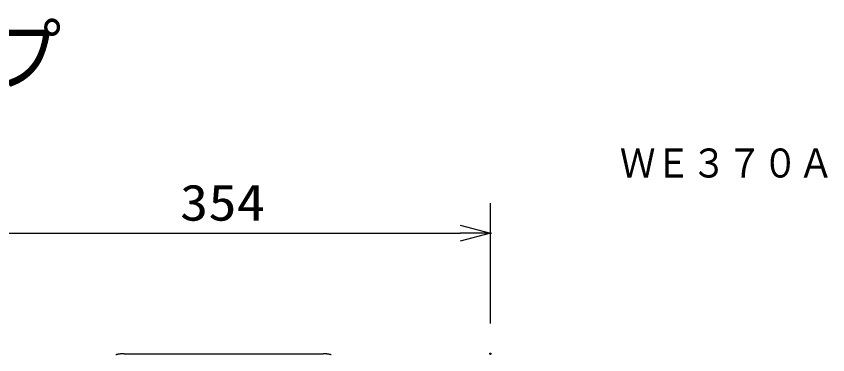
# Model space of a CAD drawing. Units: millimetres, scale not verified. Extents: x -63 to 63, y -57 to 57.
# Drawn here: x 8.8 to 62.6, y 34.9 to 57.4 of the extents above; entities that cross this region are included whole.
import ezdxf
from ezdxf.enums import TextEntityAlignment as Align

# ---------------------------------------------------------------- set-up
doc = ezdxf.new("R2010")
doc.units = ezdxf.units.MM
doc.header["$LTSCALE"] = 0.190236
doc.header["$PDMODE"] = 32
doc.header["$PDSIZE"] = 0.0951
for name, color, linetype in [('0-0_TOUROKU', 1, 'Continuous'), ('0-2_MOJI1', 2, 'Continuous'), ('0-3_GAIKEI', 7, 'Continuous'), ('0-4_SUNPO', 3, 'Continuous'), ('0-5_DEFPOINTS', 7, 'Continuous')]:
    doc.layers.add(name, color=color, linetype=linetype)
doc.styles.add('ＭＳ ゴシック', font='')
doc.styles.get('ＭＳ ゴシック').set_extended_font_data('MS Gothic')

# ---------------------------------------------------------------- blocks, each defined once
blk = doc.blocks.new('_OPEN30')
at = {"layer": '0-4_SUNPO', "color": 7}
blk.add_line((0, 0), (-1, 0), dxfattribs=at)
blk.add_lwpolyline([(-1, 0.26795), (0, 0), (-1, -0.26795)], dxfattribs=at)

msp = doc.modelspace()

# ---------------------------------------------------------------- linework, layer by layer
at = {"layer": '0-3_GAIKEI'}
msp.add_line((15.9032, 35.0137), (29.0904, 35.0137), dxfattribs=at)
for centre, radius, start, end in [((15.9032, 32.8229), 2.1908, 101.21489, 102.25987), ((15.9032, 32.8228), 2.1909, 99.61185, 101.21489), ((15.9032, 32.8227), 2.191, 98.00972, 99.61185), ((15.9032, 32.8227), 2.1909, 96.40815, 98.00973), ((15.9032, 32.8229), 2.1908, 94.80676, 96.40815), ((15.9032, 32.8231), 2.1906, 93.20519, 94.80676), ((15.9032, 32.8234), 2.1902, 91.60307, 93.20519), ((15.9032, 32.8238), 2.1898, 90.00003, 91.60307), ((29.0904, 32.8238), 2.1898, 88.39693, 89.99997), ((29.0904, 32.8234), 2.1902, 86.79481, 88.39693), ((29.0904, 32.8231), 2.1906, 85.19324, 86.79481), ((29.0904, 32.8229), 2.1908, 83.59185, 85.19324), ((29.0903, 32.8227), 2.1909, 81.99027, 83.59185), ((29.0903, 32.8227), 2.191, 80.38815, 81.99028), ((29.0903, 32.8228), 2.1909, 78.78511, 80.38815), ((29.0904, 32.8229), 2.1908, 77.74013, 78.78511), ((15.9031, 32.8232), 2.1905, 103.34481, 104.46875), ((15.9032, 32.823), 2.1907, 102.25987, 103.34481), ((29.0904, 32.823), 2.1907, 76.65519, 77.74013), ((29.0904, 32.8232), 2.1905, 75.53125, 76.65519)]:
    msp.add_arc(centre, radius, start, end, dxfattribs=at)
at = {"layer": '0-4_SUNPO'}
for p, q in [((40.1919, 37.0137), (40.1919, 45.0137)), ((6.7919, 43.0137), (38.1919, 43.0137))]:
    msp.add_line(p, q, dxfattribs=at)
at = {"layer": '0-5_DEFPOINTS'}
for p in [(40.1919, 43.0137), (40.1919, 35.0137)]:
    msp.add_point(p, dxfattribs=at)

# ---------------------------------------------------------------- block references
at = {"layer": '0-4_SUNPO', "xscale": 2, "yscale": 2}
msp.add_blockref('_OPEN30', (40.1919, 43.0137), dxfattribs=at)

# ---------------------------------------------------------------- texts
at = {"layer": '0-0_TOUROKU', "style": 'ＭＳ ゴシック', "width": 0.9}
msp.add_text('ＷＥ３７０Ａ', height=1.925, dxfattribs=at).set_placement((48.7667, 46.13), align=Align.BOTTOM_LEFT)
at = {"layer": '0-2_MOJI1', "style": 'ＭＳ ゴシック', "width": 0.9}
msp.add_text('ポータブルＣＤアンプ', height=3.848, dxfattribs=at).set_placement((-35.5001, 51.7599), align=Align.BOTTOM_LEFT)
at = {"layer": '0-4_SUNPO', "style": 'ＭＳ ゴシック', "width": 1.15}
msp.add_text('354', height=2.406, dxfattribs=at).set_placement((19.6048, 43.1233), align=Align.BOTTOM_LEFT)

doc.saveas('drawing.dxf')
